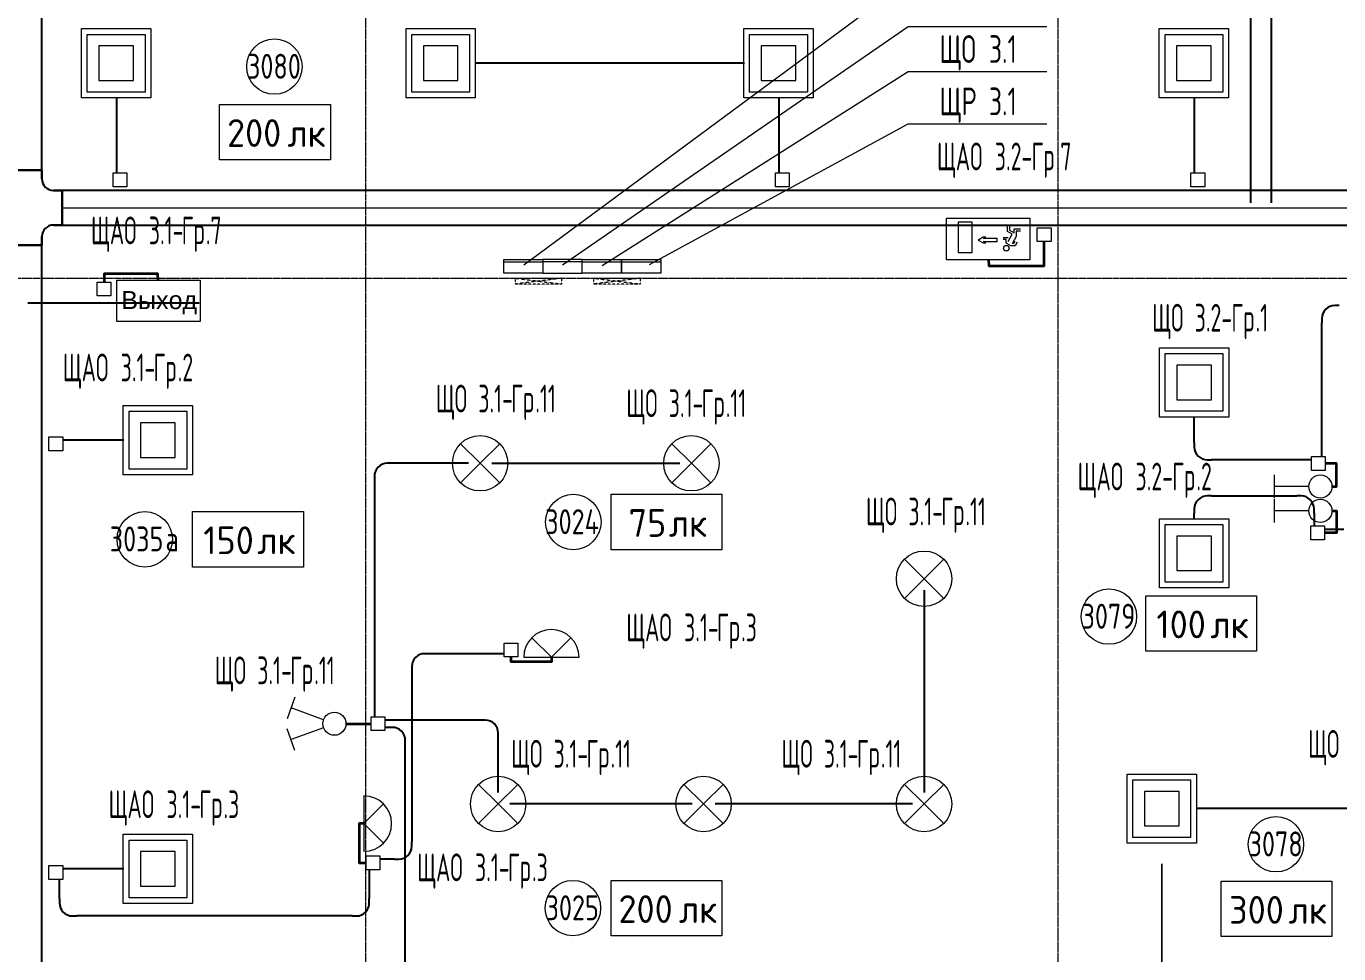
# Model space of a CAD drawing. Header units: millimetres. Extents: x -4730 to 98194, y -4296 to 93388.
# Drawn here: x 6559 to 17933, y 37153 to 45184 of the extents above; entities that cross this region are included whole.
import ezdxf

# ---------------------------------------------------------------- set-up
doc = ezdxf.new("R2010")
doc.units = ezdxf.units.MM
doc.linetypes.add('Линия сетки', pattern=[22.225, 12.7, -3.175, 3.175, -3.175])
doc.linetypes.add('Скрытая 0_75', pattern=[1.5, 0.75, -0.75])
for name, color, linetype, lineweight, true_color in [('Кабельные лотки', 5, 'Continuous', 25, 0x0000ff), ('Короба', 7, 'Continuous', 25, 0x008000), ('Опуск', 7, 'Скрытая 0_75', 18, 0x007f00), ('Соединительные детали кабельных лотков', 5, 'Continuous', 25, 0x0000ff), ('Соединительные детали коробов', 7, 'Continuous', 25, 0x008000), ('Типовые аннотации', 5, 'Continuous', 18, 0x0000ff)]:
    doc.layers.add(name, color=color, linetype=linetype, lineweight=lineweight, true_color=true_color)
for name, color, linetype, lineweight in [('Марки помещений', 7, 'Continuous', 9), ('Марки силовых электроприборов', 7, 'Continuous', 9), ('Марки электрооборудования', 7, 'Continuous', 9), ('Осевая линия', 7, 'Continuous', 18), ('Оси', 7, 'Continuous', 9), ('Провода', 7, 'Continuous', 35), ('Размеры', 7, 'Continuous', 9), ('Размеры-120', 7, 'Continuous', 9)]:
    doc.layers.add(name, color=color, linetype=linetype, lineweight=lineweight)
doc.styles.add('Arial', font='arial.ttf', dxfattribs={"height": 156})
doc.styles.add('GOST Common', font='GOST_Common.ttf', dxfattribs={"width": 0.6, "height": 240})
doc.styles.add('GOST Common_1', font='GOST_Common.ttf', dxfattribs={"width": 0.9, "height": 300})
doc.styles.add('GOST Common_2', font='GOST_Common.ttf', dxfattribs={"width": 0.8, "height": 216})
doc.styles.add('GOST Common_3', font='GOST_Common.ttf', dxfattribs={"height": 240})
doc.styles.add('GOST Common_4', font='GOST_Common.ttf', dxfattribs={"width": 0.7, "height": 240})
doc.dimstyles.new('ADSK_Проверочный', dxfattribs={"dimscale": 304.8, "dimtxt": 301.714499, "dimasz": 0.556693, "dimexe": 0.590551, "dimexo": 0.590551, "dimgap": 0.19685, "dimtad": 1, "dimdec": 3, "dimrnd": 0.001, "dimdsep": 46, "dimtxsty": 'GOST Common_1', "dimblk1": 'OBLIQUE', "dimblk2": 'OBLIQUE', "dimsah": 1, "dimcen": 0.09, "dimazin": 0, "dimtfac": 1, "dimtdec": 4, "dimtix": 1, "dimtmove": 0, "dimatfit": 3, "dimfxl": 1, "dimtvp": 1, "dimtolj": 1, "dimtzin": 0, "dimarcsym": 2})

# ---------------------------------------------------------------- blocks, each defined once
blk = doc.blocks.new('M_Горизонтальный тройник для канального - Радиус 100 мм-2474834-3-й этаж')
at = {"layer": 'Соединительные детали кабельных лотков'}
for p, q in [((325, 150), (-325, 150)), ((-325, 150), (-325, -150)), ((-325, -150), (-325, 150)), ((-325, 150), (325, 150)), ((-325, 150), (-325, 150)), ((325, -150), (325, 150)), ((325, 150), (325, -150)), ((325, 150), (325, 150)), ((-325, -150), (-250, -150)), ((-250, -150), (-325, -150)), ((-325, -150), (-325, -150)), ((250, -150), (325, -150)), ((325, -150), (250, -150)), ((325, -150), (325, -150)), ((-150, -250), (-150, -325)), ((-150, -325), (-150, -250)), ((-150, -325), (150, -325)), ((150, -325), (-150, -325)), ((-150, -325), (-150, -325)), ((150, -325), (150, -250)), ((150, -250), (150, -325)), ((150, -325), (150, -325))]:
    blk.add_line(p, q, dxfattribs=at)
for centre, start, end in [((-250, -250), 0, 90), ((-250, -250), 0, 90), ((250, -250), 90, 180), ((250, -250), 90, 180)]:
    blk.add_arc(centre, 100, start, end, dxfattribs=at)
blk = doc.blocks.new('M_Короб_ отвод - Плоский торец - ПВХ - Стандартная-2386742-3-й этаж')
at = {"layer": 'Соединительные детали коробов'}
for p, q in [((0, 111.95), (0, 150.05)), ((-150.05, 0), (-111.95, 0))]:
    blk.add_line(p, q, dxfattribs=at)
blk.add_arc((-111.95, 111.95), 111.95, 270, 0, dxfattribs=at)
blk = doc.blocks.new('ADSK_Марка_Помещение_1_ГОСТ21-501-2011 - Номер-85995-3-й этаж')
at = {"layer": 'Марки помещений'}
blk.add_circle((0, 0), 2, dxfattribs=at)
blk = doc.blocks.new('Морка помещения_освещённость_ - Морка помещения_освещённость_-1484368-3-й этаж')
at = {"layer": 'Марки помещений', "color": 190, "true_color": 0x8000ff}
for p, q in [((-4, 0), (-4, 4)), ((-4, 4), (4, 4)), ((4, 4), (4, 0)), ((4, 0), (-4, 0))]:
    blk.add_line(p, q, dxfattribs=at)
blk = doc.blocks.new('DIMBLOCK107-3-й этаж')
at = {"layer": 'Размеры-120'}
for p, q in [((16400, 37932), (16400, 35802)), ((16400, 35982), (16400, 37932)), ((15500, 35922), (15500, 36162)), ((15500, 35982), (15585, 36067)), ((16400, 35982), (16485, 36067)), ((15500, 35982), (15415, 35897)), ((15500, 35982), (16400, 35982)), ((15500, 35982), (15500, 35922)), ((16400, 35982), (16315, 35897))]:
    blk.add_line(p, q, dxfattribs=at)
at = {"layer": 'Размеры-120', "color": 0, "insert": (15666, 36434), "char_height": 300, "width": 681.16, "attachment_point": 1, "line_spacing_factor": 1.022761, "style": 'GOST Common_1'}
blk.add_mtext('900', dxfattribs=at)
blk = doc.blocks.new('_Oblique')
at = {"color": 0, "linetype": 'ByBlock', "lineweight": -2}
blk.add_line((-0.5, -0.5), (0.5, 0.5), dxfattribs=at)
blk = doc.blocks.new('Марка электрооборудования с выноской - Марка электрооборудования с выноской-2902873-3-й этаж')
at = {"layer": 'Марки электрооборудования'}
blk.add_line((-5, 0), (5, 0), dxfattribs=at)

msp = doc.modelspace()

# ---------------------------------------------------------------- linework, layer by layer
at = {"layer": 'Кабельные лотки'}
for p, q in [((6695.0021, 43938.1437), (6695.0021, 88815)), ((6695.0021, 43938.1437), (6395.0021, 43938.1437)), ((6870.0021, 43463.1437), (6870.0021, 43763.1437)), ((33617.9607, 43763.1437), (6870.0021, 43763.1437)), ((6870.0021, 43463.1437), (33617.9607, 43463.1437)), ((6395.0021, 43288.1437), (6695.0021, 43288.1437)), ((6695.0021, 8775), (6695.0021, 43288.1437))]:
    msp.add_line(p, q, dxfattribs=at)
at = {"layer": 'Короба'}
for p, q in [((17348.6644, 48656.3867), (17348.6644, 43656.3867)), ((17168.6644, 46156.3867), (17168.6644, 43656.3867)), ((12782.8443, 44863.9553), (10450.3443, 44863.9553)), ((7340.3446, 44566.4553), (7340.3446, 43914.9566)), ((13080.3443, 44566.4553), (13080.3443, 43914.9566)), ((16680.3443, 44566.4553), (16680.3443, 43914.9566)), ((8057.8752, 42787.5745), (6572.8752, 42787.5745)), ((17787.7258, 41458.4968), (17787.7258, 42616.7911)), ((16681.8225, 41580.0468), (16681.8225, 41802.6431)), ((7404.764, 41600), (6875.2497, 41600)), ((17696.2258, 41429.9968), (16831.8725, 41429.9968)), ((10392.4887, 41400), (9725.8396, 41400)), ((10592.4887, 41400), (12223.1132, 41400)), ((9575.7896, 41249.95), (9575.7896, 39204.5518)), ((16831.8725, 41117.6431), (17568.9429, 41117.6431)), ((16681.8225, 40917.6431), (16681.8225, 40967.5931)), ((17718.9929, 40967.5931), (17718.9929, 40857.4713)), ((17810.4929, 40828.9713), (17978.4335, 40828.9713)), ((14340, 40300), (14340, 38549.7737)), ((10700, 39751.2067), (10050.05, 39751.2067)), ((9900, 39601.1567), (9900, 38121.5899)), ((10498.5894, 39176.0518), (9667.2896, 39176.0518)), ((9693.7211, 39113.0518), (9667.2896, 39113.0518)), ((10648.6394, 38549.7737), (10648.6394, 39026.0018)), ((9843.7711, 36771.7708), (9843.7711, 38963.0018)), ((12328.6394, 38449.7737), (10748.6394, 38449.7737)), ((14240, 38449.7737), (12528.6394, 38449.7737)), ((18134.764, 38409.1561), (16699.764, 38409.1561)), ((7404.764, 37887.0899), (6875.2497, 37887.0899)), ((9532.0792, 37880.0399), (9532.0792, 37630.0899)), ((9749.95, 37971.5399), (9623.5792, 37971.5399)), ((6846.7497, 37630.0899), (6846.7497, 37795.5899)), ((9382.0292, 37480.0399), (6996.7997, 37480.0399))]:
    msp.add_line(p, q, dxfattribs=at)
at = {"layer": 'Марки электрооборудования'}
for p, q in [((10872.209, 43117.705), (14202.5887, 45581.7926)), ((11205.247, 43117.705), (14202.5887, 45181.4485)), ((11549.2042, 43112.2454), (14202.5887, 44793.8142)), ((11959.8493, 43121.7313), (14202.5887, 44340.6641))]:
    msp.add_line(p, q, dxfattribs=at)
at = {"layer": 'Опуск'}
for p, q in [((11198.0395, 43002.4854), (10798.0395, 42952.4854)), ((10798.0395, 43002.4854), (11198.0395, 42952.4854)), ((10798.0395, 43002.4854), (11198.0395, 43002.4854)), ((10798.0395, 42952.4854), (10798.0395, 43002.4854)), ((11198.0395, 43002.4854), (11198.0395, 42952.4854)), ((11878.0395, 43002.4854), (11478.0395, 42952.4854)), ((11478.0395, 43002.4854), (11878.0395, 42952.4854)), ((11478.0395, 43002.4854), (11878.0395, 43002.4854)), ((11478.0395, 42952.4854), (11478.0395, 43002.4854)), ((11878.0395, 43002.4854), (11878.0395, 42952.4854)), ((11198.0395, 42952.4854), (10798.0395, 42952.4854)), ((11878.0395, 42952.4854), (11478.0395, 42952.4854))]:
    msp.add_line(p, q, dxfattribs=at)
at = {"layer": 'Осевая линия'}
msp.add_line((6870.0021, 43613.1437), (33617.9607, 43613.1437), dxfattribs=at)
at = {"layer": 'Оси', "linetype": 'Линия сетки'}
for p, q in [((9500, 93388.3703), (9500, -3096.3487)), ((15500, 93388.3703), (15500, -3096.3487)), ((98194.2682, 43000), (-3530.0173, 43000))]:
    msp.add_line(p, q, dxfattribs=at)
at = {"layer": 'Провода'}
msp.add_line((9329.3567, 39144.5518), (9547.2896, 39144.5518), dxfattribs=at)
at = {"layer": 'Провода', "flags": 128}
for points in [[(14898.8543, 43163.2548), (14900, 43110), (15379.9952, 43110), (15379.9989, 43320)], [(7701.1457, 42986.7452), (7700, 43040), (7232.8704, 43040), (7232.873, 42969.0745)], [(17874.3567, 41198.8156), (17915, 41198.8156), (17915, 41398.4989), (17816.2258, 41398.4976)], [(17874.3567, 40987.8322), (17915, 40987.8322), (17915, 40797.4733), (17810.4929, 40797.472)], [(11110, 39720), (11110, 39680), (10759.9952, 39680), (10759.9972, 39722.7067)], [(9485, 38280), (9445, 38280), (9445, 37940.042), (9503.5792, 37940.041)]]:
    msp.add_lwpolyline(points, dxfattribs=at)
at = {"layer": 'Типовые аннотации', "color": 1, "true_color": 0xff0000}
for p, q in [((7038.0807, 45163.9553), (7638.0807, 45163.9553)), ((7038.0807, 44563.9553), (7038.0807, 45163.9553)), ((7638.0807, 45163.9553), (7638.0807, 44563.9553)), ((16378.0804, 45163.9553), (16978.0804, 45163.9553)), ((16378.0804, 44563.9553), (16378.0804, 45163.9553)), ((16978.0804, 45163.9553), (16978.0804, 44563.9553)), ((7088.0807, 45113.9553), (7588.0807, 45113.9553)), ((7088.0807, 44613.9553), (7088.0807, 45113.9553)), ((7588.0807, 45113.9553), (7588.0807, 44613.9553)), ((16428.0804, 45113.9553), (16928.0804, 45113.9553)), ((16428.0804, 44613.9553), (16428.0804, 45113.9553)), ((16928.0804, 45113.9553), (16928.0804, 44613.9553)), ((7188.0807, 45013.9553), (7188.0807, 44713.9553)), ((7488.0807, 45013.9553), (7188.0807, 45013.9553)), ((7488.0807, 44713.9553), (7488.0807, 45013.9553)), ((16528.0804, 45013.9553), (16528.0804, 44713.9553)), ((16828.0804, 45013.9553), (16528.0804, 45013.9553)), ((16828.0804, 44713.9553), (16828.0804, 45013.9553)), ((7188.0807, 44713.9553), (7488.0807, 44713.9553)), ((16528.0804, 44713.9553), (16828.0804, 44713.9553)), ((7588.0807, 44613.9553), (7088.0807, 44613.9553)), ((16928.0804, 44613.9553), (16428.0804, 44613.9553)), ((7638.0807, 44563.9553), (7038.0807, 44563.9553)), ((16978.0804, 44563.9553), (16378.0804, 44563.9553)), ((7311.8446, 43914.9566), (7431.8446, 43914.9566)), ((7311.8446, 43794.9566), (7311.8446, 43914.9566)), ((7431.8446, 43914.9566), (7431.8446, 43794.9566)), ((16651.8443, 43914.9566), (16771.8443, 43914.9566)), ((16651.8443, 43794.9566), (16651.8443, 43914.9566)), ((16771.8443, 43914.9566), (16771.8443, 43794.9566)), ((7431.8446, 43794.9566), (7311.8446, 43794.9566)), ((16771.8443, 43794.9566), (16651.8443, 43794.9566)), ((15320, 43440), (15440, 43440)), ((15320, 43320), (15320, 43440)), ((15440, 43440), (15440, 43320)), ((15440, 43320), (15320, 43320)), ((7172.8752, 42969.0745), (7292.8752, 42969.0745)), ((7172.8752, 42849.0745), (7172.8752, 42969.0745)), ((7292.8752, 42969.0745), (7292.8752, 42849.0745)), ((7292.8752, 42849.0745), (7172.8752, 42849.0745)), ((7400, 41900), (8000, 41900)), ((7400, 41300), (7400, 41900)), ((8000, 41900), (8000, 41300)), ((7450, 41850), (7950, 41850)), ((7450, 41350), (7450, 41850)), ((7550, 41750), (7550, 41450)), ((7850, 41750), (7550, 41750)), ((7850, 41450), (7850, 41750)), ((7950, 41850), (7950, 41350)), ((6755.2497, 41628.5), (6875.2497, 41628.5)), ((6755.2497, 41508.5), (6755.2497, 41628.5)), ((6875.2497, 41628.5), (6875.2497, 41508.5)), ((6875.2497, 41508.5), (6755.2497, 41508.5)), ((7550, 41450), (7850, 41450)), ((8000, 41300), (7400, 41300)), ((7950, 41350), (7450, 41350)), ((17374.3567, 41087.8322), (17374.3567, 40887.8322)), ((17674.3567, 40987.8322), (17374.3567, 40987.8322)), ((16379.5585, 40920.1431), (16979.5585, 40920.1431)), ((16379.5585, 40320.1431), (16379.5585, 40920.1431)), ((16429.5585, 40870.1431), (16929.5585, 40870.1431)), ((16429.5585, 40370.1431), (16429.5585, 40870.1431)), ((16929.5585, 40870.1431), (16929.5585, 40370.1431)), ((16979.5585, 40920.1431), (16979.5585, 40320.1431)), ((16529.5585, 40770.1431), (16529.5585, 40470.1431)), ((16829.5585, 40770.1431), (16529.5585, 40770.1431)), ((16829.5585, 40470.1431), (16829.5585, 40770.1431)), ((16529.5585, 40470.1431), (16829.5585, 40470.1431)), ((16979.5585, 40320.1431), (16379.5585, 40320.1431)), ((16929.5585, 40370.1431), (16429.5585, 40370.1431)), ((10700, 39842.7067), (10820, 39842.7067)), ((10700, 39722.7067), (10700, 39842.7067)), ((10820, 39842.7067), (10820, 39722.7067)), ((11110, 39720), (10940.2943, 39889.7056)), ((11110, 39720), (11279.7056, 39889.7056)), ((10820, 39722.7067), (10700, 39722.7067)), ((10870, 39720), (11350, 39720)), ((9485, 38520), (9485, 38040)), ((9485, 38280), (9654.7056, 38449.7057)), ((9485, 38280), (9654.7056, 38110.2944)), ((7400, 38187.0899), (8000, 38187.0899)), ((7400, 37587.0899), (7400, 38187.0899)), ((7450, 38137.0899), (7950, 38137.0899)), ((7450, 37637.0899), (7450, 38137.0899)), ((7950, 38137.0899), (7950, 37637.0899)), ((8000, 38187.0899), (8000, 37587.0899)), ((7550, 38037.0899), (7550, 37737.0899)), ((7850, 38037.0899), (7550, 38037.0899)), ((7850, 37737.0899), (7850, 38037.0899)), ((9503.5792, 38000.0399), (9623.5792, 38000.0399)), ((9503.5792, 37880.0399), (9503.5792, 38000.0399)), ((9623.5792, 38000.0399), (9623.5792, 37880.0399)), ((6755.2497, 37915.5899), (6875.2497, 37915.5899)), ((6755.2497, 37795.5899), (6755.2497, 37915.5899)), ((6875.2497, 37915.5899), (6875.2497, 37795.5899)), ((9623.5792, 37880.0399), (9503.5792, 37880.0399)), ((6875.2497, 37795.5899), (6755.2497, 37795.5899)), ((7550, 37737.0899), (7850, 37737.0899)), ((8000, 37587.0899), (7400, 37587.0899)), ((7950, 37637.0899), (7450, 37637.0899))]:
    msp.add_line(p, q, dxfattribs=at)
at = {"layer": 'Типовые аннотации'}
for p, q in [((9850.5804, 45163.9553), (10450.5804, 45163.9553)), ((9850.5804, 44563.9553), (9850.5804, 45163.9553)), ((10450.5804, 45163.9553), (10450.5804, 44563.9553)), ((12778.0804, 45163.9553), (13378.0804, 45163.9553)), ((12778.0804, 44563.9553), (12778.0804, 45163.9553)), ((13378.0804, 45163.9553), (13378.0804, 44563.9553)), ((9900.5804, 45113.9553), (10400.5804, 45113.9553)), ((9900.5804, 44613.9553), (9900.5804, 45113.9553)), ((10400.5804, 45113.9553), (10400.5804, 44613.9553)), ((12828.0804, 45113.9553), (13328.0804, 45113.9553)), ((12828.0804, 44613.9553), (12828.0804, 45113.9553)), ((13328.0804, 45113.9553), (13328.0804, 44613.9553)), ((10000.5804, 45013.9553), (10000.5804, 44713.9553)), ((10300.5804, 45013.9553), (10000.5804, 45013.9553)), ((10300.5804, 44713.9553), (10300.5804, 45013.9553)), ((12928.0804, 45013.9553), (12928.0804, 44713.9553)), ((13228.0804, 45013.9553), (12928.0804, 45013.9553)), ((13228.0804, 44713.9553), (13228.0804, 45013.9553)), ((10000.5804, 44713.9553), (10300.5804, 44713.9553)), ((12928.0804, 44713.9553), (13228.0804, 44713.9553)), ((10400.5804, 44613.9553), (9900.5804, 44613.9553)), ((13328.0804, 44613.9553), (12828.0804, 44613.9553)), ((10450.5804, 44563.9553), (9850.5804, 44563.9553)), ((13378.0804, 44563.9553), (12778.0804, 44563.9553)), ((10697.1413, 43165), (11037.1413, 43165)), ((10697.1413, 43045), (10697.1413, 43165)), ((10697.1413, 43145), (11037.1413, 43145)), ((11037.1413, 43165), (11037.1413, 43045)), ((11037.1413, 43165), (11037.1413, 43045)), ((11377.1413, 43165), (11037.1413, 43165)), ((11377.1413, 43145), (11037.1413, 43145)), ((11377.1413, 43165), (11717.1413, 43165)), ((11377.1413, 43045), (11377.1413, 43165)), ((11377.1413, 43045), (11377.1413, 43165)), ((11377.1413, 43145), (11717.1413, 43145)), ((11717.1413, 43165), (11717.1413, 43045)), ((11717.1413, 43165), (12057.1413, 43165)), ((11717.1413, 43045), (11717.1413, 43165)), ((11717.1413, 43145), (12057.1413, 43145)), ((12057.1413, 43165), (12057.1413, 43045)), ((11037.1413, 43045), (10697.1413, 43045)), ((11037.1413, 43045), (11377.1413, 43045)), ((11717.1413, 43045), (11377.1413, 43045)), ((12057.1413, 43045), (11717.1413, 43045)), ((16379.5585, 42400.1431), (16979.5585, 42400.1431)), ((16379.5585, 41800.1431), (16379.5585, 42400.1431)), ((16429.5585, 42350.1431), (16929.5585, 42350.1431)), ((16429.5585, 41850.1431), (16429.5585, 42350.1431)), ((16929.5585, 42350.1431), (16929.5585, 41850.1431)), ((16979.5585, 42400.1431), (16979.5585, 41800.1431)), ((16529.5585, 42250.1431), (16529.5585, 41950.1431)), ((16829.5585, 42250.1431), (16529.5585, 42250.1431)), ((16829.5585, 41950.1431), (16829.5585, 42250.1431)), ((16529.5585, 41950.1431), (16829.5585, 41950.1431)), ((16979.5585, 41800.1431), (16379.5585, 41800.1431)), ((16929.5585, 41850.1431), (16429.5585, 41850.1431)), ((10492.4887, 41400), (10322.7831, 41569.7056)), ((10492.4887, 41400), (10662.1943, 41569.7056)), ((12323.1132, 41400), (12153.4076, 41569.7056)), ((12323.1132, 41400), (12492.8188, 41569.7056)), ((10492.4887, 41400), (10322.7831, 41230.2944)), ((10492.4887, 41400), (10662.1943, 41230.2944)), ((12323.1132, 41400), (12153.4076, 41230.2944)), ((12323.1132, 41400), (12492.8188, 41230.2944)), ((17374.3567, 41298.8156), (17374.3567, 41098.8156)), ((17674.3567, 41198.8156), (17374.3567, 41198.8156)), ((14340, 40400), (14170.2944, 40569.7056)), ((14340, 40400), (14509.7056, 40569.7056)), ((14340, 40400), (14170.2944, 40230.2944)), ((14340, 40400), (14509.7056, 40230.2944)), ((8887.6816, 39375.3291), (8819.2776, 39187.3906)), ((9135.3874, 39178.7538), (8853.4796, 39281.3599)), ((8887.6816, 38913.7745), (8819.2776, 39101.713)), ((9135.3874, 39110.3498), (8853.4796, 39007.7437)), ((16100, 38709.1561), (16700, 38709.1561)), ((16100, 38109.1561), (16100, 38709.1561)), ((16700, 38709.1561), (16700, 38109.1561)), ((10648.6394, 38449.7737), (10478.9338, 38619.4793)), ((10648.6394, 38449.7737), (10818.3451, 38619.4793)), ((12428.6394, 38449.7737), (12258.9338, 38619.4793)), ((12428.6394, 38449.7737), (12598.3451, 38619.4793)), ((14340, 38449.7737), (14170.2944, 38619.4793)), ((14340, 38449.7737), (14509.7056, 38619.4793)), ((16150, 38659.1561), (16650, 38659.1561)), ((16150, 38159.1561), (16150, 38659.1561)), ((16650, 38659.1561), (16650, 38159.1561)), ((10648.6394, 38449.7737), (10478.9338, 38280.0681)), ((10648.6394, 38449.7737), (10818.3451, 38280.0681)), ((12428.6394, 38449.7737), (12258.9338, 38280.0681)), ((12428.6394, 38449.7737), (12598.3451, 38280.0681)), ((14340, 38449.7737), (14170.2944, 38280.0681)), ((14340, 38449.7737), (14509.7056, 38280.0681)), ((16250, 38559.1561), (16250, 38259.1561)), ((16550, 38559.1561), (16250, 38559.1561)), ((16550, 38259.1561), (16550, 38559.1561)), ((16250, 38259.1561), (16550, 38259.1561)), ((16700, 38109.1561), (16100, 38109.1561)), ((16650, 38159.1561), (16150, 38159.1561))]:
    msp.add_line(p, q, dxfattribs=at)
at = {"layer": 'Типовые аннотации', "color": 16, "true_color": 0x800000}
for p, q in [((13051.8443, 43914.9566), (13171.8443, 43914.9566)), ((13051.8443, 43794.9566), (13051.8443, 43914.9566)), ((13171.8443, 43914.9566), (13171.8443, 43794.9566)), ((13171.8443, 43794.9566), (13051.8443, 43794.9566)), ((9547.2896, 39204.5518), (9667.2896, 39204.5518)), ((9547.2896, 39084.5518), (9547.2896, 39204.5518)), ((9667.2896, 39204.5518), (9667.2896, 39084.5518)), ((9667.2896, 39084.5518), (9547.2896, 39084.5518))]:
    msp.add_line(p, q, dxfattribs=at)
at = {"layer": 'Типовые аннотации', "color": 96, "true_color": 0x008000}
for p, q in [((14534.9821, 43163.2548), (14534.9821, 43523.2548)), ((14534.9821, 43523.2548), (15254.9821, 43523.2548)), ((14756.359, 43489.406), (14636.359, 43489.406)), ((14636.359, 43489.406), (14636.359, 43225.406)), ((14756.359, 43225.406), (14756.359, 43489.406)), ((15062.733, 43406.9798), (15062.733, 43454.9798)), ((15080.733, 43454.9798), (15080.733, 43417.3721)), ((15254.9821, 43523.2548), (15254.9821, 43163.2548)), ((14851.2456, 43357.2023), (14809.6764, 43333.2023)), ((14875.2456, 43357.2023), (14851.2456, 43357.2023)), ((14854.461, 43345.2023), (14875.2456, 43357.2023)), ((14974.461, 43345.2023), (14854.461, 43345.2023)), ((14974.461, 43321.2023), (14974.461, 43345.2023)), ((15026.3022, 43355.0183), (15068.3022, 43355.0183)), ((15050.3022, 43337.0183), (15026.3022, 43337.0183)), ((15050.3022, 43307.0183), (15050.3022, 43337.0183)), ((15104.3022, 43382.9798), (15062.733, 43406.9798)), ((15068.3022, 43320.626), (15104.3022, 43382.9798)), ((15080.733, 43417.3721), (15120.2637, 43394.5491)), ((15138.2637, 43363.3721), (15102.2637, 43301.0183)), ((15120.2637, 43394.5491), (15120.2637, 43429.3721)), ((15120.2637, 43429.3721), (15174.2637, 43429.3721)), ((15174.2637, 43411.3721), (15138.2637, 43411.3721)), ((15138.2637, 43411.3721), (15138.2637, 43363.3721)), ((14636.359, 43225.406), (14756.359, 43225.406)), ((14809.6764, 43333.2023), (14851.2456, 43309.2023)), ((14851.2456, 43309.2023), (14875.2456, 43309.2023)), ((14875.2456, 43309.2023), (14854.461, 43321.2023)), ((14854.461, 43321.2023), (14974.461, 43321.2023)), ((15091.8714, 43283.0183), (15050.3022, 43307.0183)), ((15127.8714, 43283.0183), (15091.8714, 43283.0183)), ((15117.4791, 43301.0183), (15130.2829, 43323.1952)), ((15145.8714, 43314.1952), (15127.8714, 43283.0183)), ((15254.9821, 43163.2548), (14534.9821, 43163.2548)), ((7345.0179, 42626.7452), (7345.0179, 42986.7452)), ((7345.0179, 42986.7452), (8065.0179, 42986.7452)), ((8065.0179, 42986.7452), (8065.0179, 42626.7452)), ((8065.0179, 42626.7452), (7345.0179, 42626.7452))]:
    msp.add_line(p, q, dxfattribs=at)
at = {"layer": 'Типовые аннотации', "color": 7}
for p, q in [((17696.2258, 41458.4968), (17816.2258, 41458.4968)), ((17696.2258, 41338.4968), (17696.2258, 41458.4968)), ((17816.2258, 41458.4968), (17816.2258, 41338.4968)), ((17816.2258, 41338.4968), (17696.2258, 41338.4968)), ((17690.4929, 40857.4713), (17810.4929, 40857.4713)), ((17690.4929, 40737.4713), (17690.4929, 40857.4713)), ((17810.4929, 40857.4713), (17810.4929, 40737.4713)), ((17810.4929, 40737.4713), (17690.4929, 40737.4713))]:
    msp.add_line(p, q, dxfattribs=at)
at = {"layer": 'Типовые аннотации', "color": 96, "true_color": 0x008000}
msp.add_circle((15052.3049, 43262.4871), 24, dxfattribs=at)
at = {"layer": 'Типовые аннотации'}
for centre, radius in [((10492.4887, 41400), 240), ((12323.1132, 41400), 240), ((17774.3567, 41198.8156), 100), ((14340, 40400), 240), ((9229.3567, 39144.5518), 100), ((10648.6394, 38449.7737), 240), ((12428.6394, 38449.7737), 240), ((14340, 38449.7737), 240)]:
    msp.add_circle(centre, radius, dxfattribs=at)
at = {"layer": 'Типовые аннотации', "color": 1, "true_color": 0xff0000}
msp.add_circle((17774.3567, 40987.8322), 100, dxfattribs=at)
for centre, start, end in [((11110, 39720), 360, 180), ((9485, 38280), 270, 90)]:
    msp.add_arc(centre, 240, start, end, dxfattribs=at)

# ---------------------------------------------------------------- block references
at = {"layer": 'Марки помещений', "xscale": 120, "yscale": 120, "zscale": 120}
for p in [(8709.2208, 44835.1159), (11300.1332, 40891.1272), (7586.2351, 40741.552), (15941.5893, 40072.6921), (17388.9932, 38100.6118), (11296.4573, 37547.8581)]:
    msp.add_blockref('ADSK_Марка_Помещение_1_ГОСТ21-501-2011 - Номер-85995-3-й этаж', p, dxfattribs=at)
at = {"layer": 'Марки помещений', "color": 190, "true_color": 0x8000ff, "xscale": 120, "yscale": 120, "zscale": 120}
for p in [(8715.0629, 44028.2728), (12107.5146, 40651.1272), (8480.9049, 40501.552), (16741.5124, 39773.294), (12107.5146, 37307.8581), (17394.8352, 37300.9023)]:
    msp.add_blockref('Морка помещения_освещённость_ - Морка помещения_освещённость_-1484368-3-й этаж', p, dxfattribs=at)
at = {"layer": 'Марки электрооборудования', "xscale": 120, "yscale": 120, "zscale": 120}
for p in [(14802.5887, 45181.4485), (14802.5887, 44793.8142), (14802.5887, 44340.6641)]:
    msp.add_blockref('Марка электрооборудования с выноской - Марка электрооборудования с выноской-2902873-3-й этаж', p, dxfattribs=at)
at = {"layer": 'Соединительные детали кабельных лотков', "rotation": 90}
msp.add_blockref('M_Горизонтальный тройник для канального - Радиус 100 мм-2474834-3-й этаж', (6545.0021, 43613.1437), dxfattribs=at)
msp.add_blockref('M_Горизонтальный тройник для канального - Радиус 100 мм-2474834-3-й этаж', (6545.0021, 43613.1437), dxfattribs=at)
at = {"layer": 'Соединительные детали коробов'}
for p, rotation in [((17787.7258, 42766.8411), 180), ((16681.8225, 41429.9968), 270), ((9575.7896, 41400), 180), ((16681.8225, 41117.6431), 180), ((17718.9929, 41117.6431), 90), ((9900, 39751.2067), 180), ((10648.6394, 39176.0518), 90), ((9843.7711, 39113.0518), 90), ((6846.7497, 37480.0399), 270)]:
    msp.add_blockref('M_Короб_ отвод - Плоский торец - ПВХ - Стандартная-2386742-3-й этаж', p, dxfattribs=dict(at, rotation=rotation))
for p in [(9900, 37971.5399), (9532.0792, 37480.0399)]:
    msp.add_blockref('M_Короб_ отвод - Плоский торец - ПВХ - Стандартная-2386742-3-й этаж', p, dxfattribs=at)

# ---------------------------------------------------------------- texts
at = {"layer": 'Марки помещений', "char_height": 216, "attachment_point": 1, "style": 'GOST Common_2'}
for s, insert, width in [('3080', (8472.2649, 44945.9031), 584.9112), ('3024', (11056.4573, 41001.9145), 600.3036), ('3035', (7282.5592, 40852.3392), 584.9112), ('\\fGOST Common|b0|i0|c204|p34|;\\W.8;а', (7765.1592, 40852.3392), 161.6202), ('3079', (15704.6334, 40183.4794), 584.9112), ('3078', (17152.0373, 38211.399), 584.9112), ('3025', (11059.5013, 37658.6454), 584.9112)]:
    msp.add_mtext(s, dxfattribs=dict(at, insert=insert, width=width))
at = {"layer": 'Марки помещений', "color": 190, "true_color": 0x8000ff, "char_height": 240, "attachment_point": 1, "style": 'GOST Common_3'}
for s, insert, width in [('200', (8298.979, 44379.9847), 634.9365), ('лк', (8822.854, 44379.9847), 413.67075), ('75', (11779.0307, 41002.8392), 423.291), ('150', (8093.021, 40853.264), 567.59475), ('лк', (12128.2807, 41002.8392), 413.67075), ('лк', (8561.3335, 40853.264), 413.67075), ('100', (16353.6285, 40125.006), 567.59475), ('лк', (16821.941, 40125.006), 413.67075), ('200', (11691.4307, 37659.5701), 634.9365), ('300', (16982.9514, 37652.6143), 625.31625), ('лк', (12215.3057, 37659.5701), 413.67075), ('лк', (17498.8889, 37652.6143), 413.67075)]:
    msp.add_mtext(s, dxfattribs=dict(at, insert=insert, width=width))
at = {"layer": 'Марки силовых электроприборов', "char_height": 240, "attachment_point": 1, "style": 'GOST Common'}
for s, insert, width in [('ЩАО', (14451.3414, 44177.0642), 502.17705), (' 3.2-', (14865.6789, 44177.0642), 490.63275), ('Гр', (15270.4914, 44177.0642), 253.9746), ('.7', (15480.0414, 44177.0642), 178.93665), ('ЩАО', (7119.8282, 43536.3878), 502.17705), (' 3.1-', (7534.1657, 43536.3878), 450.2277), ('Гр', (7905.6407, 43536.3878), 253.9746), ('.7', (8115.1907, 43536.3878), 178.93665), ('ЩО', (16316.6839, 42780.3255), 340.55685), (' 3.2-', (16597.6714, 42780.3255), 490.63275), ('Гр', (17002.4839, 42780.3255), 253.9746), ('.1', (17212.0339, 42780.3255), 138.5316), ('ЩАО', (6875.7859, 42349.5285), 502.17705), (' 3.1-', (7290.1234, 42349.5285), 450.2277), ('Гр', (7661.5984, 42349.5285), 253.9746), ('.2', (7871.1484, 42349.5285), 178.93665), ('ЩО', (10108.27, 42080.1824), 340.55685), (' 3.1-', (10389.2575, 42080.1824), 450.2277), ('Гр', (10760.7325, 42080.1824), 253.9746), ('.11', (10970.2825, 42080.1824), 225.11385), ('ЩО', (11758.8946, 42040.1824), 340.55685), (' 3.1-', (12039.8821, 42040.1824), 450.2277), ('Гр', (12411.3571, 42040.1824), 253.9746), ('.11', (12620.9071, 42040.1824), 225.11385), ('ЩАО', (15670.5686, 41405.2379), 502.17705), (' 3.2-', (16084.9061, 41405.2379), 490.63275), ('Гр', (16489.7186, 41405.2379), 253.9746), ('.2', (16699.2686, 41405.2379), 178.93665), ('ЩО', (13835.7814, 41102.8864), 340.55685), (' 3.1-', (14116.7689, 41102.8864), 450.2277), ('Гр', (14488.2439, 41102.8864), 253.9746), ('.11', (14697.7939, 41102.8864), 225.11385), ('ЩАО', (11758.5346, 40098.4067), 502.17705), (' 3.1-', (12172.8721, 40098.4067), 450.2277), ('Гр', (12544.3471, 40098.4067), 253.9746), ('.3', (12753.8971, 40098.4067), 173.1645), ('ЩО', (8192.5795, 39726.4054), 340.55685), (' 3.1-', (8473.567, 39726.4054), 450.2277), ('Гр', (8845.042, 39726.4054), 253.9746), ('.11', (9054.592, 39726.4054), 225.11385), ('ЩО', (17667.1253, 39089.3385), 340.55685), ('ЩО', (10760.5854, 39004.4042), 340.55685), (' 3.1-', (11041.5729, 39004.4042), 450.2277), ('Гр', (11413.0479, 39004.4042), 253.9746), ('.11', (11622.5979, 39004.4042), 225.11385), ('ЩО', (13103.0909, 39004.4042), 340.55685), (' 3.1-', (13384.0784, 39004.4042), 450.2277), ('Гр', (13755.5534, 39004.4042), 253.9746), ('.11', (13965.1034, 39004.4042), 225.11385), ('ЩАО', (7272.6853, 38567.2723), 502.17705), (' 3.1-', (7687.0228, 38567.2723), 450.2277), ('Гр', (8058.4978, 38567.2723), 253.9746), ('.3', (8268.0478, 38567.2723), 173.1645), ('ЩАО', (9946.6399, 38020.5861), 502.17705), (' 3.1-', (10360.9774, 38020.5861), 450.2277), ('Гр', (10732.4524, 38020.5861), 253.9746), ('.3', (10942.0024, 38020.5861), 173.1645)]:
    msp.add_mtext(s, dxfattribs=dict(at, insert=insert, width=width))
at = {"layer": 'Марки электрооборудования', "char_height": 240, "attachment_point": 1, "style": 'GOST Common_4'}
for s, insert, width in [('ЩО', (14473.1085, 45107.0403), 397.316325), (' 3.1', (14800.9273, 45107.0403), 377.1138), ('ЩР', (14473.1085, 44653.8902), 397.316325), (' 3.1', (14800.9273, 44653.8902), 377.1138)]:
    msp.add_mtext(s, dxfattribs=dict(at, insert=insert, width=width))
at = {"layer": 'Типовые аннотации', "color": 96, "lineweight": 9, "true_color": 0x008000, "insert": (7381.675, 42891.2306), "char_height": 156, "width": 769.62, "attachment_point": 1, "style": 'Arial'}
msp.add_mtext('Выход', dxfattribs=at)

# ---------------------------------------------------------------- dimensions: what is measured, and where the dimension line sits
at = {"layer": 'Размеры'}
dim = msp.add_linear_dim(base=(16400, 35981.8074), p1=(15500, 36101.7893), p2=(16400, 38111.6561), dimstyle='ADSK_Проверочный', override={"dimpost": '<>', "dimfxl": 2202.172697}, dxfattribs=at)
dim.commit()
dim.dimension.update_dxf_attribs({"geometry": 'DIMBLOCK107-3-й этаж', "text_midpoint": (15950, 36191.8074)})

doc.saveas('drawing.dxf')
